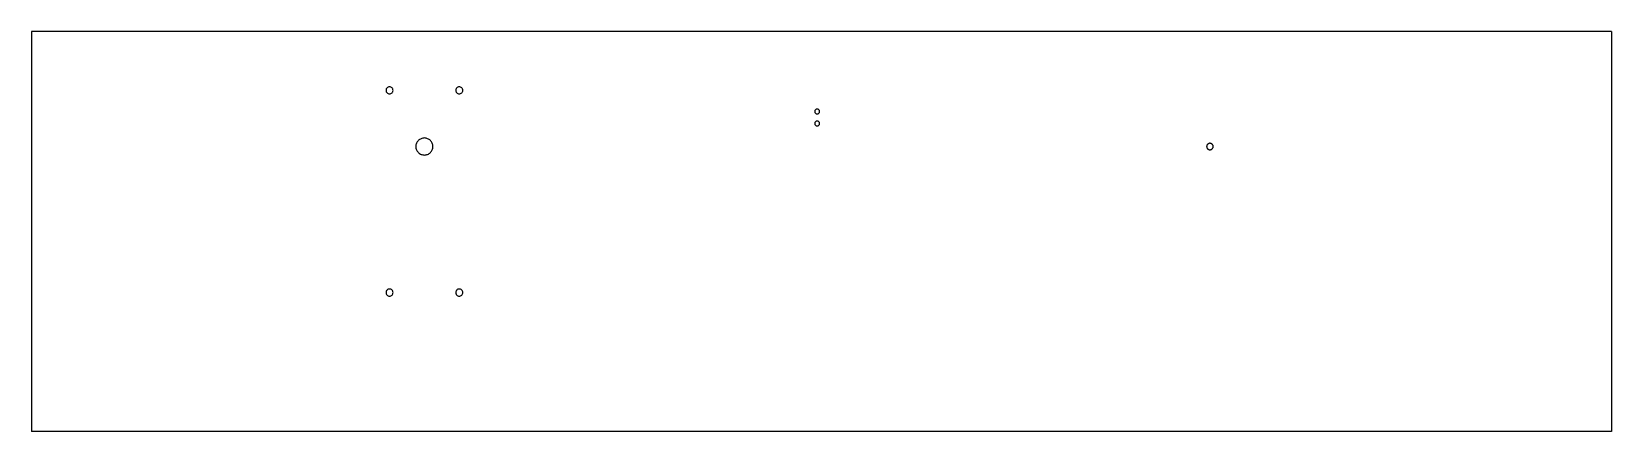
# Model space of a CAD drawing. Header units: millimetres. Extents: x 0 to 1578, y -200 to 200.
import ezdxf

# ---------------------------------------------------------------- set-up
doc = ezdxf.new("R2010")
doc.units = ezdxf.units.MM

msp = doc.modelspace()

# ---------------------------------------------------------------- linework, layer by layer
at = {"color": 7, "linetype": 'Continuous', "lineweight": 25}
for p, q in [((0, 200), (0, -200)), ((1578.4, 200), (0, 200)), ((1578.4, 200), (1578.4, -200)), ((354.1, -61.1), (354.3, -62.1)), ((1578.4, -200), (0, -200))]:
    msp.add_line(p, q, dxfattribs=at)
for points, knots in [([(354.1, 141.2), (354.1, 141.7), (354.2, 142.1), (354.5, 143), (354.8, 143.4), (355.5, 144), (355.8, 144.3), (356.7, 144.6), (357.6, 144.8), (358.5, 144.6), (359.4, 144.3), (359.8, 144), (360.4, 143.4), (360.7, 143), (361, 142.1), (361.2, 141.2), (361, 140.3), (360.7, 139.4), (360.4, 139), (359.8, 138.4), (359.4, 138.1), (358.5, 137.8), (357.6, 137.6), (356.7, 137.8), (355.8, 138.1), (355.5, 138.4), (354.8, 139), (354.5, 139.4), (354.2, 140.3), (354.1, 140.7), (354.1, 141.2)], [0, 0, 0, 0, 0.062498, 0.062502, 0.124998, 0.125003, 0.187498, 0.187502, 0.25, 0.312498, 0.312501, 0.374997, 0.375002, 0.437498, 0.437501, 0.5, 0.562498, 0.562502, 0.624998, 0.625003, 0.687498, 0.687502, 0.75, 0.812498, 0.812501, 0.874997, 0.875002, 0.937498, 0.937502, 1, 1, 1, 1]), ([(423.8, 141.2), (423.8, 141.7), (423.9, 142.1), (424.2, 143), (424.5, 143.4), (425.1, 144), (425.5, 144.3), (426.4, 144.6), (427.3, 144.8), (428.2, 144.6), (429, 144.3), (429.4, 144), (430.1, 143.4), (430.3, 143), (430.7, 142.1), (430.9, 141.2), (430.7, 140.3), (430.3, 139.4), (430.1, 139), (429.4, 138.4), (429, 138.1), (428.2, 137.8), (427.3, 137.6), (426.4, 137.8), (425.5, 138.1), (425.1, 138.4), (424.5, 139), (424.2, 139.4), (423.9, 140.3), (423.8, 140.7), (423.8, 141.2)], [0, 0, 0, 0, 0.062498, 0.062502, 0.124998, 0.125003, 0.187499, 0.187502, 0.25, 0.312498, 0.312502, 0.374997, 0.375002, 0.437498, 0.437502, 0.5, 0.562499, 0.562502, 0.624998, 0.625003, 0.687499, 0.687502, 0.75, 0.812498, 0.812502, 0.874997, 0.875002, 0.937498, 0.937502, 1, 1, 1, 1]), ([(354.1, 141.2), (354.1, 140.8), (354.1, 140.3), (354.4, 139.9), (354.5, 139.8)], [0, 0, 0, 0, 0.800945, 1, 1, 1, 1]), ([(423.8, 141.4), (423.8, 141.3), (423.7, 140.9), (423.9, 140.5), (424, 140.2)], [0, 0, 0, 0, 0.1493655, 1, 1, 1, 1]), ([(784.9, 122.4), (785.2, 122.4), (785.5, 122.4), (786.1, 122.1), (786.4, 122), (786.8, 121.5), (787, 121.2), (787.3, 120.6), (787.4, 120), (787.3, 119.4), (787, 118.8), (786.8, 118.5), (786.4, 118), (786.1, 117.9), (785.5, 117.6), (784.9, 117.5), (784.2, 117.6), (783.6, 117.9), (783.4, 118), (782.9, 118.5), (782.7, 118.8), (782.5, 119.4), (782.4, 120), (782.5, 120.6), (782.7, 121.2), (782.9, 121.5), (783.4, 122), (783.6, 122.1), (784.2, 122.4), (784.6, 122.4), (784.9, 122.4)], [0, 0, 0, 0, 0.062498, 0.062501, 0.124997, 0.125002, 0.187498, 0.187501, 0.25, 0.312498, 0.312502, 0.374998, 0.375002, 0.437498, 0.437502, 0.5, 0.562498, 0.562501, 0.624997, 0.625002, 0.687498, 0.687501, 0.75, 0.812498, 0.812502, 0.874998, 0.875003, 0.937498, 0.937502, 1, 1, 1, 1]), ([(784.9, 122.4), (784.6, 122.4), (784.2, 122.4), (783.9, 122.2), (783.9, 122.2)], [0, 0, 0, 0, 0.758226, 1, 1, 1, 1]), ([(784.9, 110.4), (785.2, 110.4), (785.5, 110.4), (786.1, 110.1), (786.4, 110), (786.8, 109.5), (787, 109.2), (787.3, 108.6), (787.4, 108), (787.3, 107.4), (787, 106.8), (786.8, 106.5), (786.4, 106), (786.1, 105.9), (785.5, 105.6), (784.9, 105.5), (784.2, 105.6), (783.6, 105.9), (783.4, 106), (782.9, 106.5), (782.7, 106.8), (782.5, 107.4), (782.4, 108), (782.5, 108.6), (782.7, 109.2), (782.9, 109.5), (783.4, 110), (783.6, 110.1), (784.2, 110.4), (784.6, 110.4), (784.9, 110.4)], [0, 0, 0, 0, 0.062498, 0.062501, 0.124997, 0.125002, 0.187498, 0.187501, 0.25, 0.312498, 0.312502, 0.374998, 0.375002, 0.437498, 0.437502, 0.5, 0.562498, 0.562501, 0.624997, 0.625002, 0.687498, 0.687501, 0.75, 0.812498, 0.812502, 0.874998, 0.875003, 0.937498, 0.937502, 1, 1, 1, 1]), ([(392.4, 76.5), (391.9, 76.5), (390.8, 76.6), (389.2, 77.1), (387.7, 77.9), (386.4, 78.9), (385.3, 80.2), (384.5, 81.7), (384, 83.3), (383.9, 85), (384, 86.7), (384.5, 88.3), (385.3, 89.8), (386.4, 91), (387.7, 92.1), (389.2, 92.9), (390.8, 93.4), (392.4, 93.6), (394.1, 93.4), (395.7, 92.9), (397.2, 92.1), (398.5, 91.1), (399.6, 89.8), (400.4, 88.3), (400.8, 86.7), (401, 85), (400.8, 83.3), (400.4, 81.7), (399.6, 80.2), (398.5, 79), (397.2, 77.9), (395.7, 77.1), (394.1, 76.6), (393, 76.5), (392.4, 76.5)], [0, 0, 0, 0, 0.0312463, 0.0625002, 0.0937472, 0.1250005, 0.1562531, 0.1875005, 0.2187518, 0.25, 0.281239, 0.3124996, 0.3437334, 0.3749995, 0.4062382, 0.4374998, 0.4687419, 0.5, 0.5312399, 0.5625001, 0.5937419, 0.6250004, 0.6562481, 0.6875004, 0.7187466, 0.7499999, 0.7812435, 0.8124996, 0.8437406, 0.8749994, 0.9062353, 0.9374995, 0.9687405, 1, 1, 1, 1]), ([(1177.3, 88.2), (1177.5, 88.2), (1178, 88.2), (1178.6, 88), (1179.1, 87.7), (1179.6, 87.3), (1180, 86.8), (1180.3, 86.3), (1180.5, 85.6), (1180.6, 85), (1180.5, 84.4), (1180.3, 83.7), (1180, 83.2), (1179.6, 82.7), (1179.1, 82.3), (1178.6, 82), (1178, 81.8), (1177.3, 81.7), (1176.7, 81.8), (1176.1, 82), (1175.5, 82.3), (1175, 82.7), (1174.6, 83.2), (1174.3, 83.7), (1174.1, 84.4), (1174, 85), (1174.1, 85.6), (1174.3, 86.3), (1174.6, 86.8), (1175, 87.3), (1175.5, 87.7), (1176.1, 88), (1176.7, 88.2), (1177.1, 88.2), (1177.3, 88.2)], [0, 0, 0, 0, 0.031256, 0.0625, 0.09374, 0.125, 0.156231, 0.1875, 0.218725, 0.25, 0.281224, 0.3125, 0.343733, 0.375, 0.406238, 0.4375, 0.468735, 0.5, 0.531233, 0.5625, 0.593744, 0.625, 0.65625, 0.6875, 0.718737, 0.75, 0.781224, 0.812499, 0.843722, 0.874999, 0.906225, 0.937499, 0.968747, 1, 1, 1, 1]), ([(354.1, -61.1), (354.1, -60.6), (354.2, -60.2), (354.5, -59.3), (354.8, -58.9), (355.5, -58.3), (355.8, -58), (356.7, -57.7), (357.6, -57.5), (358.5, -57.7), (359.4, -58), (359.8, -58.3), (360.4, -58.9), (360.7, -59.3), (361, -60.2), (361.2, -61.1), (361, -62), (360.7, -62.9), (360.4, -63.3), (359.8, -63.9), (359.4, -64.2), (358.5, -64.5), (357.6, -64.7), (356.7, -64.5), (355.8, -64.2), (355.5, -63.9), (354.8, -63.3), (354.5, -62.9), (354.2, -62), (354.1, -61.6), (354.1, -61.1)], [0, 0, 0, 0, 0.062498, 0.062502, 0.124998, 0.125003, 0.187498, 0.187502, 0.25, 0.312498, 0.312501, 0.374997, 0.375002, 0.437498, 0.437501, 0.5, 0.562498, 0.562502, 0.624998, 0.625003, 0.687498, 0.687502, 0.75, 0.812498, 0.812501, 0.874997, 0.875002, 0.937498, 0.937502, 1, 1, 1, 1]), ([(423.8, -61.1), (423.8, -60.6), (423.9, -60.2), (424.2, -59.3), (424.5, -58.9), (425.1, -58.3), (425.5, -58), (426.4, -57.7), (427.3, -57.5), (428.2, -57.7), (429, -58), (429.4, -58.3), (430.1, -58.9), (430.3, -59.3), (430.7, -60.2), (430.9, -61.1), (430.7, -62), (430.3, -62.9), (430.1, -63.3), (429.4, -63.9), (429, -64.2), (428.2, -64.5), (427.3, -64.7), (426.4, -64.5), (425.5, -64.2), (425.1, -63.9), (424.5, -63.3), (424.2, -62.9), (423.9, -62), (423.8, -61.6), (423.8, -61.1)], [0, 0, 0, 0, 0.062498, 0.062502, 0.124998, 0.125003, 0.187499, 0.187502, 0.25, 0.312498, 0.312502, 0.374997, 0.375002, 0.437498, 0.437502, 0.5, 0.562499, 0.562502, 0.624998, 0.625003, 0.687499, 0.687502, 0.75, 0.812498, 0.812502, 0.874997, 0.875002, 0.937498, 0.937502, 1, 1, 1, 1]), ([(423.8, -60.9), (423.8, -61), (423.7, -61.4), (423.8, -62), (424.1, -62.4), (424.1, -62.5)], [0, 0, 0, 0, 0.10681, 0.823257, 1, 1, 1, 1])]:
    msp.add_open_spline(points, degree=3, knots=knots, dxfattribs=at)

doc.saveas('drawing.dxf')
